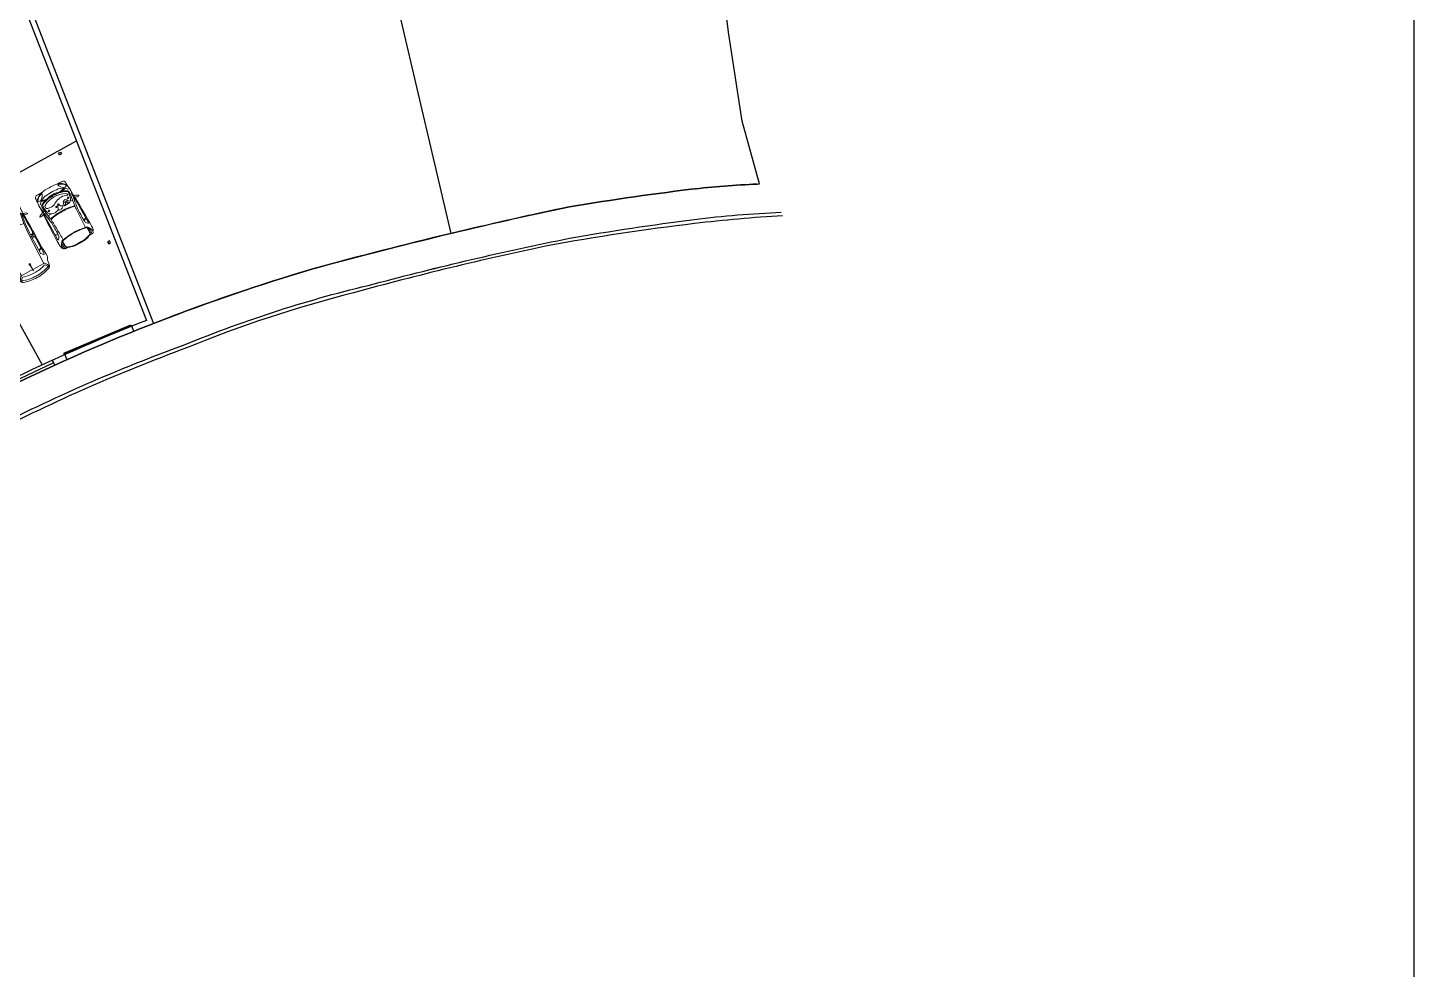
# Model space of a CAD drawing. Header units: millimetres. Extents: x 441061 to 442903, y 4515148 to 4515613.
# Drawn here: x 442605.46 to 442613.32, y 4515544.61 to 4515549.95 of the extents above; entities that cross this region are included whole.
import ezdxf

# ---------------------------------------------------------------- set-up
doc = ezdxf.new("R2010")
doc.units = ezdxf.units.MM
doc.linetypes.add('CONTINUA', pattern=[0])
doc.layers.add('01_cartela', color=6, linetype='Continuous', plot=False)
doc.layers.add('01_muebles_B', color=254, linetype='Continuous', lineweight=5)
doc.layers.add('01_piscinas', color=254, linetype='Continuous')

# ---------------------------------------------------------------- blocks, each defined once
blk = doc.blocks.new('A$C0D711DC8')
at = {"layer": '01_muebles_B', "color": 254}
for p, q in [((10.733, 9.894), (9.764, 9.894)), ((10.493, 9.894), (10.545, 9.776)), ((10.515, 9.894), (10.567, 9.778)), ((9.004, 9.693), (9.038, 9.48)), ((9.056, 9.495), (9.026, 9.699)), ((9.038, 9.48), (9.054, 9.218)), ((9.054, 9.218), (9.056, 9.218)), ((9.056, 9.218), (9.056, 9.495)), ((9.004, 8.652), (9.038, 8.865)), ((9.056, 8.851), (9.026, 8.647)), ((9.038, 8.865), (9.054, 9.127)), ((9.054, 9.127), (9.056, 9.127)), ((9.056, 9.127), (9.056, 8.851)), ((9.546, 8.827), (9.494, 8.834)), ((9.546, 8.878), (9.495, 8.871)), ((9.614, 8.734), (9.614, 8.97)), ((9.634, 8.734), (9.634, 8.97)), ((10.733, 8.452), (9.764, 8.452)), ((10.493, 8.452), (10.545, 8.569)), ((10.515, 8.452), (10.567, 8.567))]:
    blk.add_line(p, q, dxfattribs=at)
for centre, radius in [((9.014, 9.701), 0.0121), ((9.466, 9.173), 0.0297), ((9.51, 9.635), 0.0319), ((9.514, 9.288), 0.0297), ((9.014, 8.645), 0.0121), ((9.417, 8.691), 0.0319)]:
    blk.add_circle(centre, radius, dxfattribs=at)
for centre, radius, start, end in [((10.942, 9.629), 2.236, 176.9311, 182.7066), ((8.829, 9.758), 0.121, 83.4929, 184.381), ((9.185, 9.462), 0.48, 118.4979, 171.6974), ((9.142, 9.497), 0.403, 119.7279, 173.0139), ((9.122, 5.315), 4.571, 90.9016, 93.5003), ((9.503, 9.367), 0.611, 128.6532, 169.9617), ((8.847, 9.764), 0.126, 322.6544, 41.1658), ((9.178, 9.352), 0.549, 69.8978, 103.4423), ((10.509, 9.106), 1.518, 154.798, 163.8884), ((9.975, 9.34), 0.903, 155.1761, 164.735), ((9.226, 9.718), 0.0964, 77.7254, 158.9302), ((9.211, 9.707), 0.057, 88.7397, 167.4182), ((9.265, 9.038), 0.727, 86.5634, 94.2004), ((8.819, 3.701), 6.126, 80.3818, 85.9978), ((9.94, 2.874), 7.047, 93.9115, 95.3212), ((9.306, 9.064), 0.701, 67.8757, 89.7559), ((8.751, 3.271), 6.625, 83.7996, 84.6711), ((10.975, -10.424), 20.353, 94.2603, 94.5093), ((9.619, 9.904), 0.16, 152.3452, 197.1649), ((10.167, 9.714), 0.738, 149.7434, 158.9846), ((9.518, 9.909), 0.0131, 69.95, 178.3297), ((9.777, 9.927), 0.273, 183.7214, 196.1025), ((9.94, 2.874), 7.047, 92.7044, 93.5361), ((10.975, -10.424), 20.353, 93.4112, 94.1277), ((8.751, 3.271), 6.625, 80.1778, 83.3742), ((9.525, 9.945), 0.0232, 265.4824, 347.7447), ((9.544, 10.069), 0.023, 23.336, 131.4157), ((8.51, 10.147), 1.058, 348.7131, 356.2571), ((10.995, -17.873), 27.82, 90.1403, 92.8584), ((9.165, 9.803), 0.511, 341.8582, 355.871), ((11.471, 9.253), 1.7, 163.325, 182.6992), ((11.496, 9.248), 1.7, 163.325, 182.5468), ((12.246, 53.159), 43.488, 266.8642, 267.4858), ((10.175, 11.66), 1.884, 261.0449, 273.0528), ((10.459, 15.409), 5.634, 268.1287, 270.8789), ((10.529, 10.11), 0.334, 272.7892, 291.8342), ((10.573, 9.974), 0.192, 294.6989, 323.0283), ((10.691, 9.894), 0.0501, 315.174, 347.3096), ((10.732, 9.885), 0.00831, 343.0311, 79.2932), ((10.894, 9.715), 0.0607, 143.7564, 193.2967), ((11.29, 9.332), 0.611, 121.0895, 136.7388), ((10.991, 9.25), 0.526, 73.7001, 105.481), ((10.903, 9.711), 0.0495, 146.1855, 196.1005), ((10.991, 9.25), 0.505, 69.1925, 104.8598), ((11.01, 9.2), 0.627, 72.4585, 97.9913), ((10.906, 9.364), 0.584, 69.532, 87.9675), ((11.059, 9.742), 0.141, 86.8457, 126.696), ((11.101, 8.862), 1.022, 88.2888, 91.9327), ((11.185, 9.948), 0.0842, 206.7402, 257.6517), ((11.113, 9.698), 0.062, 14.8998, 65.8723), ((11.135, 9.81), 0.0644, 351.2386, 60.1485), ((10.241, 9.772), 0.959, 355.5054, 1.6982), ((9.808, 9.261), 1.13, 166.1566, 184.4621), ((9.808, 9.085), 1.13, 175.5379, 193.8434), ((8.653, 9.896), 0.361, 284.3027, 324.7225), ((17.649, 8.764), 8.777, 175.3636, 177.3327), ((17.649, 9.581), 8.777, 182.6673, 184.6364), ((10.509, 9.106), 1.518, 165.717, 177.48), ((10.509, 9.239), 1.518, 182.52, 194.283), ((10.25, 9.166), 1.218, 171.2453, 188.5682), ((10.25, 9.166), 1.218, 160.2257, 168.6391), ((10.144, 9.165), 1.038, 151.121, 207.6483), ((9.314, 9.595), 0.107, 57.3841, 137.6524), ((9.904, 8.914), 0.65, 151.4841, 196.6746), ((8.958, 9.487), 0.459, 324.9496, 25.463), ((9.552, 9.202), 0.047, 86.7847, 183.1724), ((9.6, 9.197), 0.0954, 178.5946, 241.3055), ((9.566, 9.362), 0.114, 263.9035, 340.5155), ((9.473, 9.516), 0.219, 7.735, 63.719), ((9.771, 9.295), 0.101, 164.9008, 216.3288), ((9.185, 9.47), 0.511, 343.3936, 8.525), ((9.538, 9.188), 0.158, 330.3363, 17.3801), ((11.471, 9.093), 1.7, 177.3008, 196.675), ((11.496, 9.097), 1.7, 177.4532, 196.675), ((12.021, 70.959), 61.269, 268.42618, 268.89057), ((14.417, 9.048), 3.64, 169.6671, 178.0415), ((14.417, 9.297), 3.64, 181.9585, 190.3329), ((14.417, 9.048), 3.62, 169.6671, 178.0415), ((14.417, 9.297), 3.62, 181.9585, 190.3329), ((11.473, 9.762), 0.303, 189.085, 205.7225), ((11.352, 9.713), 0.156, 186.0058, 219.1392), ((10.256, 9.278), 1.007, 354.015, 20.5105), ((10.256, 9.068), 1.007, 339.4895, 5.985), ((10.287, 9.262), 1.007, 354.9224, 20.5105), ((10.287, 9.084), 1.007, 339.4895, 5.0776), ((10.942, 8.716), 2.236, 177.2934, 183.0689), ((8.829, 8.587), 0.121, 175.619, 276.5071), ((9.185, 8.884), 0.48, 188.3026, 241.5021), ((9.142, 8.849), 0.403, 186.9861, 240.2721), ((8.653, 8.449), 0.361, 35.2775, 75.6973), ((9.503, 8.978), 0.611, 190.0383, 231.3468), ((8.847, 8.581), 0.126, 318.8342, 37.3456), ((10.509, 9.239), 1.518, 196.1116, 205.202), ((10.25, 9.166), 1.218, 191.3609, 207.4845), ((9.226, 8.628), 0.0964, 201.0698, 282.2746), ((9.215, 8.619), 0.0486, 198.7488, 279.3616), ((9.25, 9.243), 0.672, 267.6901, 298.2478), ((9.346, 8.77), 0.149, 215.4424, 244.8998), ((8.819, 14.644), 6.126, 274.0022, 279.6182), ((9.507, 8.785), 0.232, 194.2372, 212.2618), ((9.299, 8.649), 0.0212, 220.8304, 310.3789), ((9.285, 8.645), 0.0299, 337.3586, 32.1758), ((9.528, 8.859), 0.101, 101.4545, 181.9236), ((9.525, 8.854), 0.0985, 178.6673, 249.1293), ((9.426, 8.595), 0.178, 39.093, 68.893), ((9.686, 8.849), 0.193, 142.3155, 213.2169), ((9.492, 9.055), 0.098, 279.5997, 343.5492), ((9.543, 8.902), 0.0241, 275.7304, 333.0283), ((9.543, 8.803), 0.0241, 26.9717, 84.2696), ((9.498, 9.044), 0.0889, 349.0142, 50.9794), ((9.665, 8.855), 0.106, 119.0162, 160.5033), ((9.665, 8.849), 0.106, 199.4967, 240.9838), ((9.532, 8.677), 0.0451, 325.113, 43.0643), ((9.161, 8.546), 0.436, 2.9924, 17.9381), ((9.424, 9.265), 0.296, 301.9645, 328.2937), ((9.624, 8.97), 0.0104, 0, 180), ((9.624, 8.734), 0.0104, 180, 0), ((12.246, -34.814), 43.488, 92.5142, 93.1358), ((12.021, -52.613), 61.269, 91.10943, 91.57382), ((10.894, 8.63), 0.0607, 166.7033, 216.2436), ((11.29, 9.013), 0.611, 223.2612, 238.9105), ((10.991, 9.095), 0.526, 254.519, 286.2999), ((10.903, 8.634), 0.0495, 163.8995, 213.8145), ((10.991, 9.095), 0.505, 255.1402, 290.8075), ((11.113, 8.647), 0.062, 294.1277, 345.1002), ((11.473, 8.583), 0.303, 154.2775, 170.915), ((11.352, 8.632), 0.156, 140.8608, 173.9942), ((10.241, 8.573), 0.959, 358.3018, 4.4946), ((9.122, 13.031), 4.571, 266.4997, 269.0984), ((9.178, 8.993), 0.549, 256.5577, 290.1022), ((9.94, 15.472), 7.047, 264.6788, 266.0885), ((8.751, 15.074), 6.625, 275.3289, 276.2004), ((10.975, 28.769), 20.353, 265.4907, 265.7397), ((9.619, 8.441), 0.16, 162.8351, 207.6548), ((10.167, 8.631), 0.738, 201.0154, 210.2566), ((9.777, 8.418), 0.273, 163.8975, 176.2786), ((9.518, 8.436), 0.0131, 181.6703, 290.05), ((9.94, 15.472), 7.047, 266.4639, 267.2956), ((10.975, 28.769), 20.353, 265.8723, 266.5888), ((8.751, 15.074), 6.625, 276.6258, 279.8222), ((9.525, 8.401), 0.0232, 12.2553, 94.5176), ((9.544, 8.277), 0.023, 228.5843, 336.664), ((8.51, 8.199), 1.058, 3.7429, 11.2869), ((10.995, 36.219), 27.82, 267.1416, 269.8597), ((10.175, 6.685), 1.884, 86.9472, 98.9551), ((10.459, 2.936), 5.634, 89.1211, 91.8713), ((10.529, 8.236), 0.334, 68.1658, 87.2108), ((10.573, 8.372), 0.192, 36.9717, 65.3011), ((10.691, 8.451), 0.0501, 12.6904, 44.826), ((10.732, 8.46), 0.00831, 280.7068, 16.9689), ((11.01, 9.145), 0.627, 262.0087, 287.5415), ((10.906, 8.982), 0.584, 272.0325, 290.468), ((11.059, 8.603), 0.141, 233.304, 273.1543), ((11.101, 9.484), 1.022, 268.0673, 271.7112), ((11.185, 8.397), 0.0842, 102.3483, 153.2598), ((11.135, 8.535), 0.0644, 299.8515, 8.7614)]:
    blk.add_arc(centre, radius, start, end, dxfattribs=at)
blk = doc.blocks.new('A$C392252A0')
at = {"layer": '01_muebles_B', "color": 254}
for p, q in [((10.715, 8.129), (10.705, 8.127)), ((10.705, 8.127), (10.752, 7.979)), ((10.738, 8.124), (10.715, 8.129)), ((10.775, 8.091), (10.738, 8.124)), ((10.846, 7.92), (10.775, 8.091)), ((8.499, 7.763), (8.397, 7.82)), ((8.605, 7.917), (8.455, 7.893)), ((8.599, 7.726), (9.971, 7.763)), ((8.599, 7.725), (8.599, 7.201)), ((9.019, 7.811), (8.92, 7.9)), ((9.731, 7.807), (9.031, 7.807)), ((9.201, 7.926), (9.149, 7.807)), ((9.219, 7.928), (9.166, 7.807)), ((9.784, 7.911), (9.748, 7.818)), ((9.876, 7.976), (9.791, 7.758)), ((9.913, 7.908), (9.882, 7.828)), ((9.898, 7.807), (9.958, 7.808)), ((10.418, 7.844), (9.958, 7.808)), ((10.43, 7.798), (9.971, 7.763)), ((10.418, 7.844), (10.846, 7.92)), ((10.43, 7.798), (10.894, 7.881)), ((10.752, 7.979), (10.798, 7.995)), ((10.773, 7.987), (10.809, 7.914)), ((8.839, 7.203), (8.537, 7.2)), ((8.537, 7.2), (8.537, 7.193)), ((8.839, 7.19), (8.537, 7.193)), ((8.599, 6.669), (8.599, 7.193)), ((8.499, 6.631), (8.397, 6.573)), ((8.605, 6.476), (8.455, 6.5)), ((8.599, 6.668), (9.971, 6.631)), ((9.019, 6.582), (8.92, 6.494)), ((9.731, 6.587), (9.031, 6.587)), ((9.201, 6.468), (9.149, 6.587)), ((9.219, 6.466), (9.166, 6.587)), ((9.784, 6.482), (9.748, 6.576)), ((9.876, 6.418), (9.791, 6.636)), ((9.913, 6.486), (9.882, 6.565)), ((9.898, 6.587), (9.958, 6.585)), ((10.418, 6.55), (9.958, 6.585)), ((10.43, 6.596), (9.971, 6.631)), ((10.418, 6.55), (10.846, 6.473)), ((10.43, 6.596), (10.894, 6.512)), ((10.705, 6.267), (10.752, 6.414)), ((10.775, 6.303), (10.738, 6.27)), ((10.752, 6.414), (10.798, 6.398)), ((10.773, 6.407), (10.809, 6.48)), ((10.846, 6.473), (10.775, 6.303)), ((10.715, 6.265), (10.705, 6.267)), ((10.738, 6.27), (10.715, 6.265))]:
    blk.add_line(p, q, dxfattribs=at)
for centre, radius, start, end in [((10.216, 7.155), 1.997, 161.6598, 178.7983), ((10.242, 7.158), 1.952, 160.298, 178.865), ((8.474, 7.733), 0.162, 96.7804, 161.7197), ((8.375, 7.769), 0.0561, 66.6468, 164.8738), ((8.295, 7.436), 0.435, 49.0196, 78.8841), ((10.276, 7.152), 1.836, 162.6109, 178.6018), ((8.473, 7.717), 0.0531, 342.7058, 60.706), ((8.545, 7.725), 0.0531, 0, 49.0196), ((8.586, 8.093), 0.177, 275.9895, 308.6871), ((8.751, 7.888), 0.086, 87.4739, 128.6871), ((8.808, 7.907), 0.086, 87.4739, 128.6871), ((8.809, 4.809), 3.183, 82.5975, 89.9397), ((8.929, 7.908), 0.0124, 91.7937, 220.4777), ((10.022, -29.576), 37.513, 90.3882, 91.6701), ((9.031, 7.824), 0.0177, 228.3547, 270), ((10.099, -28.508), 36.485, 88.9288, 91.3819), ((9.731, 7.824), 0.0177, 270, 338.7209), ((9.768, 7.918), 0.0177, 338.7209, 90.3882), ((9.897, 7.823), 0.0159, 158.7209, 271.5074), ((9.963, 7.889), 0.0531, 90.2143, 158.7209), ((10.099, -28.508), 36.45, 88.8997, 90.2143), ((8.43, 7.197), 2.089, 0, 16.7318), ((10.099, -28.508), 36.485, 88.6181, 88.8592), ((10.925, 7.707), 0.177, 21.0532, 100.1701), ((11.3, 6.178), 1.816, 87.2886, 100.1742), ((11.313, 4.914), 2.974, 81.2806, 96.1737), ((9.874, 7.302), 1.304, 355.3559, 21.0532), ((11.437, 4.633), 2.974, 81.5863, 93.456), ((11.389, 7.907), 0.086, 51.3129, 92.5261), ((11.554, 8.112), 0.177, 231.3129, 264.0105), ((11.467, 7.285), 0.654, 72.0531, 84.0105), ((11.619, 7.711), 0.203, 22.7994, 75.9629), ((10.262, 7.197), 1.654, 0, 21.006), ((10.216, 7.239), 1.997, 181.2017, 198.3402), ((10.242, 7.236), 1.952, 181.135, 199.702), ((10.276, 7.242), 1.836, 181.3982, 197.3891), ((8.839, 7.197), 0.0267, 193.7603, 166.2397), ((8.839, 7.197), 0.00662, 270, 90), ((8.43, 7.197), 2.089, 343.2682, 0), ((9.874, 7.091), 1.304, 338.9468, 4.6441), ((10.262, 7.197), 1.654, 338.994, 0), ((8.474, 6.661), 0.162, 198.2803, 263.2196), ((8.375, 6.625), 0.0561, 195.1262, 293.3532), ((8.295, 6.957), 0.435, 281.1159, 310.9804), ((8.473, 6.677), 0.0531, 299.294, 17.2942), ((8.545, 6.669), 0.0531, 310.9804, 0), ((8.586, 6.3), 0.177, 51.3129, 84.0105), ((8.751, 6.506), 0.086, 231.3129, 272.5261), ((8.808, 6.487), 0.086, 231.3129, 272.5261), ((8.809, 9.584), 3.183, 270.0603, 277.4025), ((8.929, 6.486), 0.0124, 139.5223, 268.2063), ((10.022, 43.97), 37.513, 268.3299, 269.6118), ((9.031, 6.569), 0.0177, 90, 131.6453), ((10.099, 42.902), 36.485, 268.6181, 271.0712), ((9.731, 6.569), 0.0177, 21.2791, 90), ((9.768, 6.476), 0.0177, 269.6118, 21.2791), ((9.897, 6.571), 0.0159, 88.4926, 201.2791), ((9.963, 6.505), 0.0531, 201.2791, 269.7857), ((10.099, 42.902), 36.45, 269.7857, 271.1003), ((10.099, 42.902), 36.485, 271.1408, 271.3819), ((10.925, 6.686), 0.177, 259.8299, 338.9468), ((11.3, 8.215), 1.816, 259.8258, 272.7114), ((11.313, 9.479), 2.974, 263.8263, 278.7194), ((11.437, 9.761), 2.974, 266.544, 278.4137), ((11.389, 6.487), 0.086, 267.4739, 308.6871), ((11.554, 6.282), 0.177, 95.9895, 128.6871), ((11.467, 7.108), 0.654, 275.9895, 287.9469), ((11.619, 6.682), 0.203, 284.0371, 337.2006)]:
    blk.add_arc(centre, radius, start, end, dxfattribs=at)
blk = doc.blocks.new('A$C21391103')
at = {"layer": '01_piscinas'}
for p, q in [((173.247, 91.789), (178.065, 71.238)), ((156.918, 86.824), (164.577, 67.155)), ((156.685, 86.733), (164.254, 67.296)), ((190.648, 80.371), (190.065, 85.265)), ((191.27, 76.336), (190.648, 80.371)), ((192.054, 73.493), (191.27, 76.336)), ((155.587, 72.404), (161.081, 75.444)), ((191.959, 73.475), (192.054, 73.493)), ((157.231, 69.433), (159.531, 65.277)), ((160.513, 65.806), (163.55, 67.097)), ((160.532, 65.76), (163.569, 67.051)), ((163.55, 67.097), (163.569, 67.051)), ((163.694, 66.804), (163.601, 67.036)), ((160.11, 65.267), (160.006, 65.495)), ((160.513, 65.806), (160.532, 65.76)), ((160.657, 65.514), (160.555, 65.742)), ((157.96, 64.394), (160.058, 65.38))]:
    blk.add_line(p, q, dxfattribs=at)
for points in [[(193.107, 72.037, 0.016078), (189.112, 71.686, 0.014889), (182.436, 70.68, 0.015308), (173.649, 68.544, 0.035254), (166.076, 66.045, 0.03043), (157.218, 62.158, 0.013419)], [(157.139, 62.325, -0.031041), (166.013, 66.201, -0.039306), (174.58, 68.949, -0.015472), (183.45, 71.025, -0.011587), (189.097, 71.873, -0.021604), (193.043, 72.2)], [(157.973, 64.262, -0.04126), (171.807, 69.634, -0.013987), (183.08, 72.375, -0.013983), (188.955, 73.24, -0.020078), (191.959, 73.475), (192.054, 73.493), (191.27, 76.336), (190.648, 80.371), (190.065, 85.265), (190.391, 97.621), (190.592, 111.697), (190.719, 117.761), (190.593, 117.776), (179.655, 118.382), (170.82, 118.92, 0.022373), (160.845, 119.262, 0.031319), (150.017, 118.468, 0.030707)]]:
    blk.add_lwpolyline(points, format="xyb", dxfattribs=at)
for points in [[(160.321, 74.795), (160.273, 74.883), (160.36, 74.931), (160.409, 74.844)], [(162.5, 70.858), (162.549, 70.77), (162.636, 70.819), (162.588, 70.906)]]:
    blk.add_lwpolyline(points, close=True, dxfattribs=at)
for centre, radius, start, end in [((201.48, -32.214), 106.195, 96.77354, 99.97789), ((193.382, 35.968), 37.534, 92.17263, 96.77354), ((226.426, -130.449), 207.404, 102.06345, 103.48415), ((226.426, -130.449), 207.404, 103.48415, 105.26879), ((197.385, -16.733), 90.074, 106.49681, 115.94743), ((197.385, -16.733), 90.074, 106.49681, 111.35992), ((197.385, -16.733), 90.324, 111.51828, 115.94811)]:
    blk.add_arc(centre, radius, start, end, dxfattribs=at)
at = {"layer": '01_piscinas', "xscale": -1.1, "yscale": 1.1, "zscale": 1.1}
for name, p, rotation in [('A$C0D711DC8', (164.05, 86.547), 118.9585965534582), ('A$C392252A0', (156.754, 57.491), 298.9585965534582)]:
    blk.add_blockref(name, p, dxfattribs=dict(at, rotation=rotation))

msp = doc.modelspace()

# ---------------------------------------------------------------- linework, layer by layer
at = {"layer": '01_cartela', "color": 3, "elevation": 0}
msp.add_lwpolyline([(442552.0425, 4515555.5174), (442552.0425, 4515512.4474), (442613.3184, 4515512.4474), (442613.3184, 4515555.5174)], close=True, dxfattribs=at)
at = {"layer": '01_piscinas'}
for points in [[(442605.3464, 4515547.9124, -0.04126), (442607.0757, 4515548.5839, -0.013987), (442608.4848, 4515548.9265, -0.013983), (442609.2192, 4515549.0346, -0.020078), (442609.5947, 4515549.064), (442609.6066, 4515549.0663), (442609.5085, 4515549.4216), (442609.4308, 4515549.926), (442609.3579, 4515550.5378), (442609.3986, 4515552.0822), (442609.4238, 4515553.8418), (442609.4397, 4515554.5997), (442609.4239, 4515554.6016), (442608.0567, 4515554.6774), (442606.9523, 4515554.7446, 0.022373), (442605.7054, 4515554.7874, 0.031319), (442604.3519, 4515554.6881, 0.030707)], [(442605.2422, 4515547.6702, -0.031041), (442606.3514, 4515548.1547, -0.039306), (442607.4223, 4515548.4982, -0.015472), (442608.531, 4515548.7577, -0.011587), (442609.2369, 4515548.8637, -0.021604), (442609.7302, 4515548.9046)], [(442609.7382, 4515548.8842, 0.016078), (442609.2388, 4515548.8404, 0.014889), (442608.4043, 4515548.7146, 0.015308), (442607.3059, 4515548.4476, 0.035254), (442606.3593, 4515548.1352, 0.03043), (442605.252, 4515547.6494, 0.013419)]]:
    msp.add_lwpolyline(points, format="xyb", dxfattribs=at)

# ---------------------------------------------------------------- block references
at = {"layer": '01_piscinas', "color": 6, "linetype": 'CONTINUA', "xscale": 0.125, "yscale": 0.125, "zscale": 0.125}
msp.add_blockref('A$C21391103', (442585.5998, 4515539.8796), dxfattribs=at)

doc.saveas('drawing.dxf')
